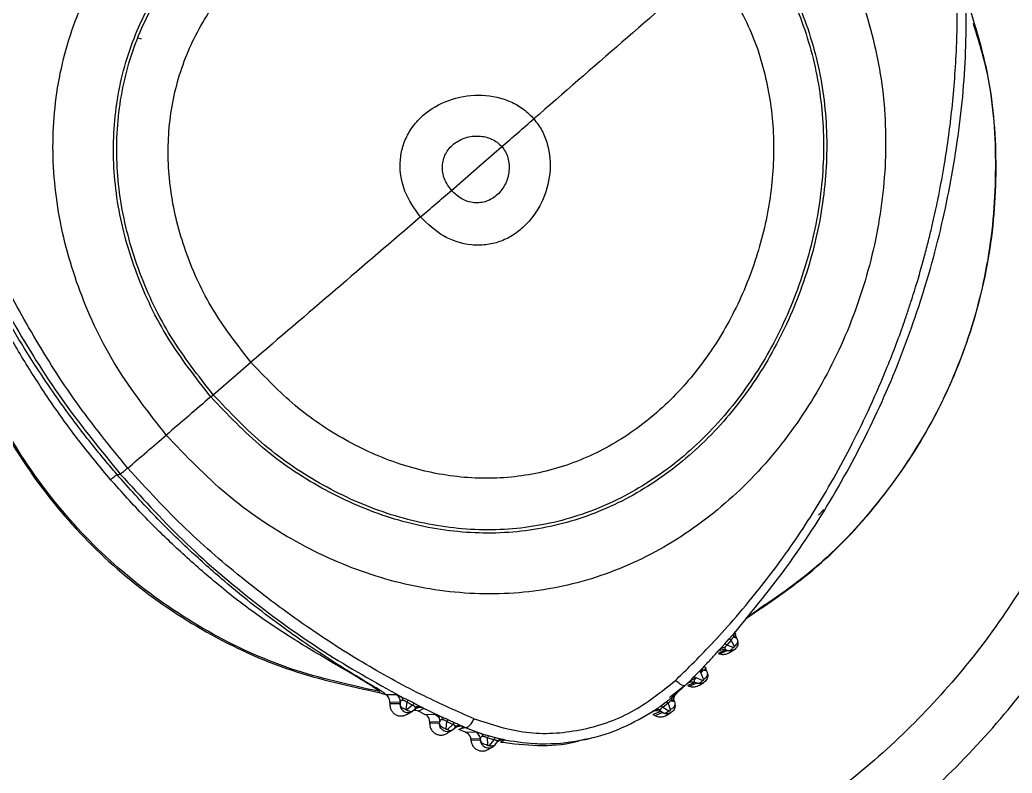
# Model space of a CAD drawing. Extents: x 409 to 498, y 628 to 778.
# Drawn here: x 413.138 to 415.521, y 702.74 to 704.548 of the extents above; entities that cross this region are included whole.
import ezdxf

# ---------------------------------------------------------------- set-up
doc = ezdxf.new("R2010")
doc.units = 0
doc.header["$MEASUREMENT"] = 0
doc.layers.add('1', color=4, linetype='Continuous')
doc.layers.add('GEOMETRY', color=4, linetype='Continuous', lineweight=25)

# ---------------------------------------------------------------- blocks, each defined once
blk = doc.blocks.new('2026_PULSE')
at = {"layer": 'GEOMETRY'}
for p, q in [((4.844, 59.5445), (4.852, 59.5418)), ((5.6568, 59.2299), (5.7185, 59.2833)), ((5.5972, 59.1784), (5.6568, 59.2299)), ((5.0252, 58.688), (5.116, 58.766)), ((5.0194, 58.683), (5.0252, 58.688)), ((4.7944, 58.4964), (4.8023, 58.4975)), ((6.479, 58.3993), (6.4918, 58.4128)), ((6.3044, 58.1511), (6.3498, 58.1846)), ((6.2537, 58.09), (6.2643, 58.1019)), ((6.2691, 58.0992), (6.2586, 58.0874)), ((6.2691, 58.0992), (6.2762, 58.0838)), ((6.2731, 58.1074), (6.2818, 58.1046)), ((6.2818, 58.1046), (6.2835, 58.1009)), ((6.2564, 58.0756), (6.238, 58.0674)), ((6.2406, 58.0665), (6.2598, 58.0743)), ((6.2598, 58.0743), (6.2564, 58.0756)), ((6.2742, 58.0815), (6.2586, 58.0874)), ((6.2634, 58.0687), (6.2758, 58.0758)), ((6.238, 58.0674), (6.2406, 58.0665)), ((6.1793, 58.0107), (6.1914, 58.023)), ((6.1914, 58.023), (6.1938, 58.0255)), ((6.1937, 58.0256), (6.1963, 58.0199)), ((6.2047, 58.0368), (6.1938, 58.0255)), ((6.2016, 58.0281), (6.2099, 58.0257)), ((6.2099, 58.0257), (6.2113, 58.0224)), ((6.1668, 57.9981), (6.1672, 57.9986)), ((6.1672, 57.9986), (6.1793, 58.0107)), ((6.185, 58.0084), (6.1793, 58.0107)), ((6.2, 58.0021), (6.185, 58.0084)), ((6.1963, 58.0199), (6.2026, 58.0047)), ((5.4265, 57.9729), (5.4246, 57.9758)), ((6.1238, 57.964), (6.1559, 57.9896)), ((6.1285, 57.9628), (6.1594, 57.9908)), ((6.1726, 57.9935), (6.1644, 57.99)), ((6.1644, 57.99), (6.1675, 57.9888)), ((6.1675, 57.9888), (6.1862, 57.9962)), ((6.1825, 57.9978), (6.1726, 57.9935)), ((6.1862, 57.9962), (6.1825, 57.9978)), ((6.1913, 57.9906), (6.2032, 57.9975)), ((5.4265, 57.9729), (5.4387, 57.9688)), ((5.4387, 57.9688), (5.4367, 57.9717)), ((5.4391, 57.9686), (5.4387, 57.9688)), ((5.4391, 57.9686), (5.4641, 57.9689)), ((5.4641, 57.9689), (5.4655, 57.9684)), ((5.4942, 57.9547), (5.5085, 57.9475)), ((6.0999, 57.9411), (6.1131, 57.9509)), ((6.1207, 57.9615), (6.1238, 57.964)), ((6.125, 57.9531), (6.1327, 57.9515)), ((6.1327, 57.9515), (6.1336, 57.9483)), ((5.4495, 57.9498), (5.4493, 57.9466)), ((5.474, 57.946), (5.4493, 57.9466)), ((5.4745, 57.9501), (5.4495, 57.9498)), ((5.4745, 57.9501), (5.474, 57.946)), ((5.49, 57.9503), (5.488, 57.9329)), ((5.5041, 57.9431), (5.49, 57.9503)), ((5.4905, 57.9207), (5.5029, 57.9279)), ((5.5041, 57.9431), (5.4906, 57.9315)), ((5.5059, 57.93), (5.5087, 57.9325)), ((5.515, 57.9361), (5.5144, 57.9358)), ((5.5183, 57.9284), (5.5302, 57.9353)), ((5.5339, 57.9209), (5.5183, 57.9284)), ((5.5187, 57.942), (5.5243, 57.9389)), ((5.5243, 57.9389), (5.5721, 57.9158)), ((5.5302, 57.9353), (5.529, 57.9362)), ((6.1001, 57.9278), (6.0814, 57.921)), ((6.1043, 57.9251), (6.1001, 57.9278)), ((6.118, 57.9477), (6.1047, 57.9378)), ((6.1191, 57.929), (6.1047, 57.9378)), ((6.118, 57.9477), (6.1226, 57.9318)), ((5.5339, 57.9209), (5.5579, 57.9216)), ((5.5692, 57.9031), (5.5452, 57.9024)), ((5.5579, 57.9216), (5.5598, 57.9209)), ((5.5688, 57.8994), (5.5692, 57.9031)), ((5.5857, 57.9036), (5.5843, 57.8864)), ((5.6006, 57.8968), (5.5857, 57.9036)), ((5.5907, 57.9078), (5.6057, 57.901)), ((6.0814, 57.921), (6.0856, 57.9186)), ((6.0856, 57.9186), (6.1043, 57.9251)), ((6.1132, 57.9186), (6.1245, 57.9251)), ((5.5452, 57.9024), (5.5451, 57.8997)), ((5.5688, 57.8994), (5.5451, 57.8997)), ((5.6006, 57.8968), (5.5876, 57.8849)), ((5.5941, 57.8801), (5.5914, 57.8786)), ((5.5988, 57.8837), (5.6049, 57.8872)), ((5.6049, 57.8872), (5.6018, 57.8844)), ((5.6148, 57.8845), (5.6199, 57.8874)), ((5.6314, 57.8779), (5.6148, 57.8845)), ((5.6161, 57.8961), (5.6211, 57.8936)), ((5.6199, 57.8874), (5.6261, 57.8909)), ((5.6199, 57.8874), (5.6303, 57.8896)), ((5.6211, 57.8936), (5.6303, 57.8896)), ((5.6261, 57.8909), (5.625, 57.8916)), ((5.6303, 57.8896), (5.6688, 57.8748)), ((5.6314, 57.8779), (5.6538, 57.8793)), ((5.6556, 57.8788), (5.6538, 57.8793)), ((5.6667, 57.8623), (5.6441, 57.8611)), ((5.6441, 57.8611), (5.6443, 57.8584)), ((5.6668, 57.859), (5.6443, 57.8584)), ((5.6667, 57.8623), (5.6668, 57.859)), ((5.6992, 57.8602), (5.6834, 57.8645)), ((5.6834, 57.8645), (5.6839, 57.8478)), ((5.6877, 57.8694), (5.7033, 57.8652)), ((5.6992, 57.8602), (5.6881, 57.8465)), ((5.7163, 57.859), (5.7143, 57.8585)), ((5.7154, 57.8546), (5.7251, 57.8595)), ((5.7268, 57.8591), (5.7216, 57.8598)), ((5.7251, 57.8595), (5.7238, 57.8599)), ((5.9203, 57.8609), (5.9347, 57.8646)), ((5.6855, 57.8367), (5.6969, 57.8433)), ((5.7025, 57.8482), (5.7058, 57.8523))]:
    blk.add_line(p, q, dxfattribs=at)
for points, knots in [([(4.9127, 58.5911), (4.8708, 58.6446), (4.7876, 58.751), (4.7008, 58.9329), (4.6479, 59.1233), (4.6344, 59.3172), (4.6619, 59.5072), (4.7317, 59.6855), (4.84, 59.8443), (4.981, 59.9791), (5.1483, 60.086), (5.3352, 60.1622), (5.5341, 60.206), (5.737, 60.216), (5.9362, 60.1907), (6.1231, 60.1291), (6.2932, 60.0346), (6.3829, 59.944), (6.4274, 59.899)], [0, 0, 0, 0, 0.064638, 0.128652, 0.191528, 0.253029, 0.313363, 0.373321, 0.433986, 0.495948, 0.559248, 0.623536, 0.688243, 0.752741, 0.816423, 0.878848, 0.939909, 1, 1, 1, 1]), ([(5.0194, 58.683), (4.9836, 58.7288), (4.9122, 58.82), (4.8377, 58.9759), (4.7922, 59.1389), (4.7805, 59.3049), (4.804, 59.4676), (4.8638, 59.6202), (4.9566, 59.7561), (5.0774, 59.8714), (5.2208, 59.9629), (5.381, 60.028), (5.5515, 60.0656), (5.7254, 60.0743), (5.8962, 60.0528), (6.0563, 60.0001), (6.2021, 59.9194), (6.2789, 59.8418), (6.317, 59.8033)], [0, 0, 0, 0, 0.064677, 0.128726, 0.191618, 0.253103, 0.313385, 0.373279, 0.433903, 0.49586, 0.559185, 0.62351, 0.688256, 0.752792, 0.816505, 0.878937, 0.939969, 1, 1, 1, 1]), ([(5.0252, 58.688), (4.9897, 58.7334), (4.9189, 58.8238), (4.8451, 58.9783), (4.8, 59.1398), (4.7884, 59.3043), (4.8116, 59.4655), (4.8708, 59.6167), (4.9628, 59.7514), (5.0825, 59.8656), (5.2247, 59.9562), (5.3834, 60.0208), (5.5524, 60.058), (5.7248, 60.0666), (5.8941, 60.0453), (6.0528, 59.9932), (6.1972, 59.9132), (6.2734, 59.8363), (6.3111, 59.7982)], [0, 0, 0, 0, 0.06468, 0.128735, 0.191634, 0.253118, 0.313391, 0.373269, 0.433886, 0.495846, 0.559178, 0.623509, 0.688256, 0.752797, 0.816517, 0.878954, 0.939983, 1, 1, 1, 1]), ([(5.116, 58.766), (5.0855, 58.805), (5.0248, 58.8825), (4.9615, 59.0148), (4.9227, 59.1531), (4.9126, 59.2939), (4.9324, 59.4319), (4.9832, 59.5614), (5.062, 59.6766), (5.1646, 59.7742), (5.2864, 59.8516), (5.4225, 59.9069), (5.5674, 59.9387), (5.7153, 59.9463), (5.8604, 59.9282), (5.9965, 59.8838), (6.1203, 59.8155), (6.1855, 59.7497), (6.2179, 59.7171)], [0, 0, 0, 0, 0.064705, 0.128813, 0.191763, 0.253244, 0.313432, 0.373191, 0.433751, 0.495731, 0.55912, 0.623495, 0.688261, 0.752837, 0.816615, 0.87909, 0.940089, 1, 1, 1, 1]), ([(6.4274, 59.899), (6.4654, 59.8485), (6.5419, 59.7466), (6.6102, 59.565), (6.6436, 59.3716), (6.6392, 59.1712), (6.5996, 58.9721), (6.5275, 58.7815), (6.4254, 58.6071), (6.2959, 58.4564), (6.1427, 58.3358), (5.9702, 58.2512), (5.7839, 58.2079), (5.5917, 58.2086), (5.4015, 58.2506), (5.2205, 58.3312), (5.0527, 58.444), (4.9595, 58.5419), (4.9127, 58.5911)], [0, 0, 0, 0, 0.060091, 0.121152, 0.183577, 0.247259, 0.311757, 0.376464, 0.440752, 0.504052, 0.566014, 0.626679, 0.686637, 0.746971, 0.808472, 0.871348, 0.935362, 1, 1, 1, 1]), ([(6.1351, 58.0024), (6.1465, 58.0134), (6.1736, 58.0394), (6.2176, 58.0846), (6.2704, 58.1423), (6.3221, 58.2035), (6.3723, 58.2679), (6.4191, 58.3323), (6.4678, 58.4065), (6.5154, 58.4865), (6.5612, 58.572), (6.6043, 58.661), (6.6465, 58.7585), (6.6725, 58.8273), (6.6852, 58.864), (6.6852, 58.864), (6.6852, 58.864), (6.6852, 58.864), (6.6852, 58.864), (6.6853, 58.8641), (6.6853, 58.8641), (6.6853, 58.8642), (6.6854, 58.8643), (6.6855, 58.8647), (6.6859, 58.8658), (6.6871, 58.8695), (6.6916, 58.8826), (6.7009, 58.9106), (6.7158, 58.9577), (6.73, 59.0073), (6.7418, 59.0523), (6.7499, 59.0855), (6.7568, 59.1153), (6.7625, 59.1419), (6.7711, 59.1836), (6.7813, 59.2391), (6.7917, 59.3088), (6.8, 59.3771), (6.8064, 59.4478), (6.8113, 59.5315), (6.8125, 59.6137), (6.8102, 59.6944), (6.8057, 59.7655), (6.7991, 59.8317), (6.7936, 59.874), (6.7912, 59.8916)], [0, 0, 0, 0, 0.023144, 0.05484, 0.091564, 0.136206, 0.170367, 0.209427, 0.251228, 0.298444, 0.343948, 0.391377, 0.441313, 0.497426, 0.497427, 0.497428, 0.497429, 0.497432, 0.497437, 0.497446, 0.497463, 0.497497, 0.497564, 0.497711, 0.498058, 0.499248, 0.503302, 0.518104, 0.541837, 0.574517, 0.592617, 0.609041, 0.623786, 0.63685, 0.648231, 0.685287, 0.718359, 0.749985, 0.784568, 0.820855, 0.870939, 0.90326, 0.937451, 0.973984, 1, 1, 1, 1]), ([(6.317, 59.8033), (6.3495, 59.7601), (6.415, 59.6728), (6.4733, 59.5173), (6.5017, 59.3516), (6.4977, 59.1799), (6.4637, 59.0092), (6.4019, 58.8458), (6.3145, 58.6964), (6.2037, 58.5671), (6.0726, 58.4637), (5.9251, 58.3912), (5.7656, 58.3541), (5.6011, 58.3547), (5.4382, 58.3909), (5.2831, 58.4601), (5.1394, 58.5569), (5.0596, 58.6408), (5.0194, 58.683)], [0, 0, 0, 0, 0.060031, 0.121063, 0.183495, 0.247208, 0.311744, 0.37649, 0.440815, 0.50414, 0.566097, 0.626721, 0.686615, 0.746897, 0.808382, 0.871274, 0.935323, 1, 1, 1, 1]), ([(6.3111, 59.7982), (6.3433, 59.7553), (6.4082, 59.6689), (6.466, 59.5147), (6.494, 59.3506), (6.4901, 59.1804), (6.4563, 59.0113), (6.395, 58.8493), (6.3085, 58.7011), (6.1987, 58.573), (6.0689, 58.4706), (5.9227, 58.3987), (5.7646, 58.3619), (5.6016, 58.3626), (5.4402, 58.3984), (5.2866, 58.467), (5.1441, 58.563), (5.065, 58.6462), (5.0252, 58.688)], [0, 0, 0, 0, 0.060017, 0.121046, 0.183483, 0.247203, 0.311744, 0.376491, 0.440822, 0.504154, 0.566114, 0.626731, 0.686609, 0.746882, 0.808366, 0.871265, 0.93532, 1, 1, 1, 1]), ([(6.2179, 59.7171), (6.2454, 59.6804), (6.3009, 59.6063), (6.3501, 59.4743), (6.3738, 59.3337), (6.3702, 59.1879), (6.3411, 59.0429), (6.2886, 58.9039), (6.2145, 58.7768), (6.1207, 58.6669), (6.0098, 58.579), (5.8848, 58.5173), (5.7494, 58.4858), (5.6098, 58.4865), (5.4716, 58.5174), (5.3401, 58.5764), (5.218, 58.6587), (5.1501, 58.7302), (5.116, 58.766)], [0, 0, 0, 0, 0.059911, 0.12091, 0.183385, 0.247163, 0.311739, 0.376505, 0.44088, 0.504269, 0.566249, 0.626809, 0.686568, 0.746756, 0.808237, 0.871187, 0.935295, 1, 1, 1, 1]), ([(6.2762, 58.1153), (6.3219, 58.1709), (6.4133, 58.2824), (6.5295, 58.4656), (6.6289, 58.6582), (6.7097, 58.8599), (6.7716, 59.0684), (6.8133, 59.2814), (6.836, 59.4975), (6.8334, 59.6415), (6.8321, 59.7134)], [0, 0, 0, 0, 0.1245824, 0.2494896, 0.37459, 0.4998762, 0.6251945, 0.7503704, 0.8753604, 1, 1, 1, 1]), ([(6.8319, 59.6465), (6.851, 59.5861), (6.8921, 59.4556), (6.9102, 59.2448), (6.8944, 59.0246), (6.84, 58.8103), (6.7498, 58.6084), (6.6257, 58.4259), (6.4778, 58.2689), (6.3611, 58.1899), (6.3051, 58.152)], [0, 0, 0, 0, 0.110814, 0.239325, 0.367835, 0.496346, 0.624857, 0.753367, 0.881878, 1, 1, 1, 1]), ([(6.3039, 58.1505), (6.3591, 58.1876), (6.4757, 58.266), (6.6238, 58.4227), (6.7491, 58.6063), (6.8399, 58.8095), (6.8948, 59.0254), (6.9096, 59.2469), (6.8955, 59.4344), (6.8622, 59.542), (6.8508, 59.5789)], [0, 0, 0, 0, 0.121194, 0.25593, 0.390666, 0.525402, 0.660138, 0.794874, 0.92961, 1, 1, 1, 1]), ([(4.82, 58.5119), (4.7777, 58.5641), (4.6957, 58.6649), (4.5933, 58.8268), (4.5071, 58.9858), (4.4368, 59.142), (4.3828, 59.2871), (4.3569, 59.3804), (4.345, 59.4232)], [0, 0, 0, 0, 0.194123, 0.375326, 0.553698, 0.717107, 0.869983, 1, 1, 1, 1]), ([(5.5228, 59.1145), (5.5087, 59.1343), (5.4811, 59.1733), (5.4717, 59.2337), (5.4784, 59.2796), (5.491, 59.3118), (5.5105, 59.3406), (5.5444, 59.3735), (5.5987, 59.4014), (5.671, 59.4112), (5.7302, 59.3978), (5.7711, 59.3745), (5.7873, 59.3581), (5.7953, 59.35)], [0, 0, 0, 0, 0.128017, 0.252091, 0.31294, 0.373505, 0.434608, 0.496754, 0.623734, 0.752314, 0.877921, 0.939336, 1, 1, 1, 1]), ([(5.7953, 59.35), (5.8022, 59.3409), (5.8161, 59.3225), (5.8331, 59.2786), (5.8377, 59.2181), (5.8175, 59.148), (5.7821, 59.0982), (5.7447, 59.0694), (5.7134, 59.0542), (5.6797, 59.0464), (5.6334, 59.0465), (5.575, 59.0647), (5.5404, 59.0977), (5.5228, 59.1145)], [0, 0, 0, 0, 0.060664, 0.122079, 0.247686, 0.376266, 0.503246, 0.565392, 0.626495, 0.68706, 0.747909, 0.871983, 1, 1, 1, 1]), ([(5.7185, 59.2833), (5.7313, 59.2944), (5.7569, 59.3167), (5.7825, 59.3389), (5.7953, 59.35)], [0, 0, 0, 0, 0.5, 1, 1, 1, 1]), ([(5.5972, 59.1784), (5.5909, 59.1873), (5.5787, 59.2046), (5.5745, 59.2315), (5.5775, 59.252), (5.5831, 59.2664), (5.5918, 59.2792), (5.6069, 59.2939), (5.631, 59.3064), (5.6632, 59.3107), (5.6895, 59.3046), (5.7077, 59.2943), (5.7149, 59.2869), (5.7185, 59.2833)], [0, 0, 0, 0, 0.1278322, 0.2519277, 0.3128926, 0.3735985, 0.4347974, 0.4969648, 0.6238039, 0.7521798, 0.8777171, 0.9392036, 1, 1, 1, 1]), ([(5.7185, 59.2833), (5.7215, 59.2792), (5.7277, 59.271), (5.7353, 59.2515), (5.7375, 59.2246), (5.7286, 59.1934), (5.7127, 59.1713), (5.696, 59.1585), (5.6821, 59.1518), (5.667, 59.1483), (5.6464, 59.1483), (5.6204, 59.1563), (5.605, 59.171), (5.5972, 59.1784)], [0, 0, 0, 0, 0.0607964, 0.1222829, 0.2478202, 0.3761961, 0.5030352, 0.5652026, 0.6264015, 0.6871074, 0.7480723, 0.8721678, 1, 1, 1, 1]), ([(4.3717, 59.2429), (4.3974, 59.1757), (4.4488, 59.0411), (4.5493, 58.849), (4.665, 58.6656), (4.7565, 58.5535), (4.8023, 58.4975)], [0, 0, 0, 0, 0.249231, 0.499142, 0.749419, 1, 1, 1, 1]), ([(4.7944, 58.4964), (4.7702, 58.5251), (4.7209, 58.5838), (4.6513, 58.6778), (4.5882, 58.772), (4.5336, 58.8623), (4.49, 58.9416), (4.4502, 59.02), (4.4161, 59.093), (4.3877, 59.1582), (4.3714, 59.1964), (4.3636, 59.2134), (4.3619, 59.216), (4.361, 59.2173)], [0, 0, 0, 0, 0.12149, 0.247913, 0.378385, 0.489164, 0.591626, 0.675724, 0.782324, 0.86989, 0.941638, 0.97185, 1, 1, 1, 1]), ([(4.7791, 58.4841), (4.7545, 58.5135), (4.7054, 58.5723), (4.6381, 58.6653), (4.5757, 58.7611), (4.5271, 58.8438), (4.496, 58.9047), (4.4807, 58.9372), (4.4731, 58.9539), (4.4696, 58.9617), (4.468, 58.9652), (4.4673, 58.9669), (4.4669, 58.9676), (4.4668, 58.968), (4.4668, 58.968), (4.4668, 58.9681), (4.4666, 58.9684), (4.4661, 58.9696), (4.464, 58.9742), (4.4536, 58.9981), (4.4383, 59.0338), (4.4182, 59.0821), (4.4003, 59.1252), (4.3833, 59.1656), (4.3723, 59.1898), (4.3658, 59.2014), (4.3642, 59.2036), (4.3633, 59.2047)], [0, 0, 0, 0, 0.126152, 0.252189, 0.377922, 0.503276, 0.569547, 0.605718, 0.622991, 0.630855, 0.634365, 0.63592, 0.637145, 0.637148, 0.637169, 0.637227, 0.637442, 0.638274, 0.641544, 0.654509, 0.725799, 0.772839, 0.835158, 0.892191, 0.945352, 0.972041, 1, 1, 1, 1]), ([(7.2155, 58.8481), (7.2016, 58.779), (7.184, 58.7113), (7.1414, 58.5787), (7.1165, 58.5138), (7.0592, 58.3869), (7.027, 58.3248), (6.9549, 58.2036), (6.9157, 58.1454), (6.831, 58.0338), (6.7856, 57.9803), (6.6882, 57.8783), (6.6371, 57.8306), (6.5302, 57.7414), (6.4745, 57.6999), (6.3583, 57.6232), (6.298, 57.5879), (6.2352, 57.5559)], [0, 0, 0, 0, 0.125, 0.125, 0.25, 0.25, 0.375, 0.375, 0.5, 0.5, 0.625, 0.625, 0.75, 0.75, 0.875, 0.875, 1, 1, 1, 1]), ([(6.2982, 57.4229), (6.366, 57.4575), (6.4311, 57.4956), (6.5564, 57.5784), (6.6166, 57.6232), (6.732, 57.7195), (6.7871, 57.771), (6.8922, 57.881), (6.9411, 57.9386), (7.0319, 58.0582), (7.0739, 58.1204), (7.1509, 58.2495), (7.186, 58.3163), (7.2488, 58.4549), (7.2761, 58.5258), (7.311, 58.6342), (7.3216, 58.6708), (7.3408, 58.7444), (7.3493, 58.7814), (7.3568, 58.8187)], [0, 0, 0, 0, 0.125, 0.125, 0.25, 0.25, 0.375, 0.375, 0.5, 0.5, 0.625, 0.625, 0.75, 0.75, 0.875, 0.875, 0.9375, 0.9375, 1, 1, 1, 1]), ([(7.5477, 58.7804), (7.5351, 58.7173), (7.5043, 58.5921), (7.4419, 58.409), (7.3636, 58.2321), (7.2702, 58.0628), (7.1625, 57.9021), (7.0412, 57.7515), (6.9072, 57.612), (6.7614, 57.4849), (6.6052, 57.3709), (6.481, 57.2959), (6.4075, 57.2569), (6.3908, 57.2482), (6.3885, 57.247)], [0, 0, 0, 0, 0.0625, 0.125, 0.1875, 0.25, 0.3125, 0.375, 0.4375, 0.5, 0.5625, 0.625, 0.640625, 0.6432146, 0.6432146, 0.6432146, 0.6432146]), ([(5.0194, 58.683), (5.0016, 58.6676), (4.9659, 58.6368), (4.9304, 58.6064), (4.9127, 58.5911)], [0, 0, 0, 0, 0.5, 1, 1, 1, 1]), ([(4.82, 58.5119), (4.8353, 58.525), (4.8659, 58.5511), (4.8971, 58.5778), (4.9127, 58.5911)], [0, 0, 0, 0, 0.5, 1, 1, 1, 1]), ([(4.82, 58.5119), (4.8177, 58.51), (4.813, 58.5059), (4.8073, 58.5012), (4.8033, 58.4981), (4.8026, 58.4977), (4.8023, 58.4975)], [0, 0, 0, 0, 0.243697, 0.5, 0.756303, 1, 1, 1, 1]), ([(5.6521, 57.9102), (5.6119, 57.9279), (5.5241, 57.9665), (5.3888, 58.0408), (5.2445, 58.1331), (5.0994, 58.2417), (4.9536, 58.3667), (4.8656, 58.4624), (4.82, 58.5119)], [0, 0, 0, 0, 0.129548, 0.282447, 0.44601, 0.624613, 0.805705, 1, 1, 1, 1]), ([(4.7791, 58.4841), (4.7811, 58.4859), (4.7853, 58.4894), (4.7901, 58.4933), (4.7934, 58.4958), (4.7941, 58.4962), (4.7944, 58.4964)], [0, 0, 0, 0, 0.245974, 0.5, 0.754026, 1, 1, 1, 1]), ([(5.4246, 57.9758), (5.4223, 57.9777), (5.4179, 57.9816), (5.3813, 58.0045), (5.3083, 58.0472), (5.2108, 58.1052), (5.1094, 58.1733), (5.0181, 58.2471), (4.9341, 58.322), (4.8548, 58.3994), (4.8056, 58.4545), (4.7791, 58.4841)], [0, 0, 0, 0, 0.054397, 0.1087246, 0.2236432, 0.3651649, 0.4962156, 0.6338514, 0.7565837, 0.868827, 1, 1, 1, 1]), ([(5.4367, 57.9717), (5.4358, 57.9723), (5.4341, 57.9738), (5.4199, 57.9824), (5.3867, 58.002), (5.3282, 58.0376), (5.2618, 58.0809), (5.1918, 58.1301), (5.1232, 58.1818), (5.0473, 58.2437), (4.9656, 58.3167), (4.8791, 58.4014), (4.8232, 58.464), (4.7944, 58.4964)], [0, 0, 0, 0, 0.026797, 0.055748, 0.125111, 0.209736, 0.319896, 0.40491, 0.501472, 0.606597, 0.727755, 0.859454, 1, 1, 1, 1]), ([(4.8023, 58.4975), (4.851, 58.444), (4.9485, 58.3371), (5.1132, 58.1958), (5.2886, 58.0683), (5.4138, 57.9983), (5.4763, 57.9634)], [0, 0, 0, 0, 0.250561, 0.500844, 0.750768, 1, 1, 1, 1]), ([(6.2762, 58.1153), (6.2775, 58.1168), (6.2801, 58.1199), (6.2826, 58.1231), (6.2844, 58.1254), (6.2845, 58.1258), (6.2846, 58.1259)], [0, 0, 0, 0, 0.2193135, 0.4370552, 0.7036357, 1, 1, 1, 1]), ([(6.2835, 58.1009), (6.2843, 58.0987), (6.2858, 58.0945), (6.2852, 58.0882), (6.2833, 58.0832), (6.2803, 58.0791), (6.2764, 58.0759), (6.2714, 58.0737), (6.2656, 58.0728), (6.2618, 58.0738), (6.2598, 58.0743)], [0, 0, 0, 0, 0.154612, 0.290603, 0.407903, 0.506473, 0.620626, 0.739473, 0.865922, 1, 1, 1, 1]), ([(6.2643, 58.1019), (6.2651, 58.1028), (6.2663, 58.1042), (6.2678, 58.1059), (6.2689, 58.1071), (6.2699, 58.1082), (6.2707, 58.1092), (6.2713, 58.1097), (6.2731, 58.1117), (6.2747, 58.1135), (6.2762, 58.1153)], [0, 0, 0, 0, 0.198415, 0.3028, 0.36011, 0.457997, 0.54502, 0.571673, 0.58734, 1, 1, 1, 1]), ([(6.2643, 58.1019), (6.2647, 58.1018), (6.2656, 58.1016), (6.268, 58.1), (6.2691, 58.0992)], [0, 0, 0, 0, 0.500008, 1, 1, 1, 1]), ([(6.2748, 58.1061), (6.2743, 58.1057), (6.2734, 58.1049), (6.2723, 58.1037), (6.2713, 58.1025), (6.2703, 58.1012), (6.2696, 58.0999), (6.2691, 58.0992)], [0, 0, 0, 0, 0.252838, 0.493953, 0.521876, 0.738307, 1, 1, 1, 1]), ([(6.2762, 58.1153), (6.2754, 58.1141), (6.2738, 58.1116), (6.2744, 58.1079), (6.2748, 58.1061)], [0, 0, 0, 0, 0.4999894, 1, 1, 1, 1]), ([(6.2818, 58.1046), (6.2811, 58.1058), (6.2801, 58.1076), (6.2777, 58.1078), (6.2761, 58.1072), (6.2752, 58.1065), (6.2748, 58.1061)], [0, 0, 0, 0, 0.542909, 0.786725, 0.897634, 1, 1, 1, 1]), ([(6.2835, 58.1009), (6.284, 58.0996), (6.2849, 58.0969), (6.2838, 58.0921), (6.2809, 58.0874), (6.2777, 58.0849), (6.2762, 58.0838)], [0, 0, 0, 0, 0.242505, 0.499998, 0.757493, 1, 1, 1, 1]), ([(6.2818, 58.1047), (6.2805, 58.1081), (6.2786, 58.1133), (6.2784, 58.1165), (6.2779, 58.1164), (6.2779, 58.1164)], [0, 0, 0, 0, 0.646616, 0.987563, 1, 1, 1, 1]), ([(6.2818, 58.1046), (6.2811, 58.1063), (6.2797, 58.1099), (6.2799, 58.1137), (6.28, 58.1157)], [0, 0, 0, 0, 0.489407, 1, 1, 1, 1]), ([(6.2046, 58.0368), (6.2085, 58.0408), (6.2181, 58.0509), (6.2307, 58.0644), (6.2393, 58.0739), (6.2423, 58.0771)], [0, 0, 0, 0, 0.3048069, 0.7638917, 1, 1, 1, 1]), ([(6.2423, 58.0771), (6.2404, 58.0752), (6.2366, 58.0711), (6.2358, 58.0706), (6.2354, 58.0703)], [0, 0, 0, 0, 0.474831, 1, 1, 1, 1]), ([(6.2354, 58.0703), (6.2368, 58.0716), (6.2391, 58.0739), (6.2422, 58.0749), (6.2435, 58.0754)], [0, 0, 0, 0, 0.578114, 1, 1, 1, 1]), ([(6.2423, 58.0771), (6.2437, 58.0786), (6.2451, 58.0802), (6.2465, 58.0819), (6.2465, 58.0819), (6.2466, 58.082), (6.2467, 58.0821), (6.2475, 58.083), (6.2485, 58.0843), (6.25, 58.086), (6.2515, 58.0877), (6.2528, 58.0891), (6.2537, 58.09)], [0, 0, 0, 0, 0.417535, 0.417611, 0.41821, 0.419871, 0.426157, 0.450648, 0.646057, 0.703071, 0.806006, 1, 1, 1, 1]), ([(6.2423, 58.0771), (6.243, 58.0778), (6.2445, 58.0792), (6.2474, 58.0805), (6.2506, 58.0812), (6.2529, 58.0811), (6.254, 58.081)], [0, 0, 0, 0, 0.2541623, 0.5091042, 0.7593494, 1, 1, 1, 1]), ([(6.2435, 58.0754), (6.244, 58.0756), (6.2464, 58.0767), (6.2509, 58.0769), (6.2546, 58.076), (6.2564, 58.0756)], [0, 0, 0, 0, 0.1332888, 0.575998, 1, 1, 1, 1]), ([(6.2537, 58.09), (6.2541, 58.0899), (6.2551, 58.0898), (6.2574, 58.0882), (6.2586, 58.0874)], [0, 0, 0, 0, 0.5031054, 1, 1, 1, 1]), ([(6.254, 58.081), (6.2539, 58.0803), (6.2535, 58.0789), (6.2542, 58.0769), (6.2555, 58.0761), (6.2564, 58.0756)], [0, 0, 0, 0, 0.225042, 0.470435, 1, 1, 1, 1]), ([(6.2586, 58.0874), (6.258, 58.0868), (6.2568, 58.0858), (6.256, 58.0845), (6.2555, 58.0838), (6.2551, 58.0833), (6.2545, 58.0822), (6.2542, 58.0814), (6.254, 58.081)], [0, 0, 0, 0, 0.238313, 0.475335, 0.500024, 0.549554, 0.728053, 1, 1, 1, 1]), ([(6.2598, 58.0743), (6.261, 58.0741), (6.2634, 58.0736), (6.2674, 58.075), (6.2712, 58.0776), (6.2732, 58.0802), (6.2742, 58.0815)], [0, 0, 0, 0, 0.249417, 0.506903, 0.760701, 1, 1, 1, 1]), ([(6.2762, 58.0838), (6.2763, 58.0836), (6.2764, 58.0833), (6.2764, 58.0829), (6.2762, 58.0824), (6.276, 58.082), (6.2758, 58.0818), (6.2755, 58.0816), (6.2751, 58.0815), (6.2746, 58.0814), (6.2744, 58.0815), (6.2742, 58.0815)], [0, 0, 0, 0, 0.144351, 0.279386, 0.402708, 0.515836, 0.570702, 0.625677, 0.739519, 0.863869, 1, 1, 1, 1]), ([(6.2406, 58.0665), (6.2432, 58.0658), (6.2484, 58.0645), (6.2565, 58.0653), (6.2612, 58.0676), (6.2634, 58.0687)], [0, 0, 0, 0, 0.342637, 0.685274, 1, 1, 1, 1]), ([(6.1672, 57.9986), (6.1726, 58.0039), (6.1806, 58.012), (6.1886, 58.0202), (6.1913, 58.023)], [0, 0, 0, 0, 0.663169, 1, 1, 1, 1]), ([(6.2113, 58.0224), (6.2121, 58.0199), (6.2134, 58.0158), (6.2126, 58.0095), (6.2105, 58.0044), (6.2069, 57.9999), (6.2021, 57.9966), (6.1967, 57.9949), (6.1912, 57.9947), (6.1879, 57.9957), (6.1862, 57.9962)], [0, 0, 0, 0, 0.166529, 0.280002, 0.401122, 0.523303, 0.648332, 0.769672, 0.88687, 1, 1, 1, 1]), ([(6.2047, 58.0368), (6.2035, 58.0355), (6.2013, 58.0329), (6.1979, 58.0272), (6.1969, 58.0228), (6.1963, 58.0199)], [0, 0, 0, 0, 0.24777, 0.493288, 1, 1, 1, 1]), ([(6.2099, 58.0257), (6.2094, 58.0267), (6.2085, 58.0285), (6.2061, 58.0286), (6.2035, 58.0274), (6.202, 58.0264), (6.2006, 58.0254), (6.1995, 58.0243), (6.1987, 58.0234), (6.1981, 58.0227), (6.1972, 58.0215), (6.1966, 58.0205), (6.1963, 58.0199)], [0, 0, 0, 0, 0.3100242, 0.5857179, 0.6923485, 0.7453105, 0.7989263, 0.8624335, 0.8815299, 0.8914551, 0.9429277, 1, 1, 1, 1]), ([(6.2113, 58.0224), (6.2117, 58.021), (6.2126, 58.018), (6.2111, 58.0129), (6.2077, 58.0081), (6.2042, 58.0058), (6.2026, 58.0047)], [0, 0, 0, 0, 0.241786, 0.499998, 0.758211, 1, 1, 1, 1]), ([(6.2104, 58.0246), (6.2094, 58.0268), (6.2074, 58.0311), (6.2066, 58.0353), (6.2054, 58.035), (6.2054, 58.035)], [0, 0, 0, 0, 0.494708, 0.991501, 1, 1, 1, 1]), ([(6.2099, 58.0257), (6.2092, 58.0275), (6.2082, 58.0302), (6.2084, 58.033), (6.2085, 58.034)], [0, 0, 0, 0, 0.658839, 1, 1, 1, 1]), ([(5.6521, 57.9102), (5.6931, 57.8968), (5.7746, 57.8701), (5.9073, 57.8782), (6.0334, 57.9208), (6.1011, 57.9751), (6.1351, 58.0024)], [0, 0, 0, 0, 0.2514755, 0.500099, 0.7487466, 1, 1, 1, 1]), ([(6.1594, 57.9908), (6.1585, 57.9902), (6.1565, 57.989), (6.151, 57.9907), (6.1438, 57.9949), (6.138, 57.9999), (6.1351, 58.0024)], [0, 0, 0, 0, 0.2398, 0.491268, 0.747303, 1, 1, 1, 1]), ([(6.1594, 57.9908), (6.1607, 57.9921), (6.1627, 57.9941), (6.1652, 57.9966), (6.1664, 57.9977), (6.1668, 57.9981)], [0, 0, 0, 0, 0.528606, 0.827155, 1, 1, 1, 1]), ([(6.1615, 57.9934), (6.1629, 57.9946), (6.1658, 57.997), (6.1713, 57.9989), (6.1771, 57.9994), (6.1807, 57.9983), (6.1825, 57.9978)], [0, 0, 0, 0, 0.244705, 0.5, 0.755295, 1, 1, 1, 1]), ([(6.1668, 57.9981), (6.1652, 57.9967), (6.1623, 57.9939), (6.1617, 57.9935), (6.1615, 57.9934)], [0, 0, 0, 0, 0.518872, 1, 1, 1, 1]), ([(6.1672, 57.9986), (6.1688, 57.9999), (6.1718, 58.0026), (6.1778, 58.0062), (6.1823, 58.0076), (6.185, 58.0084)], [0, 0, 0, 0, 0.298965, 0.578216, 1, 1, 1, 1]), ([(6.185, 58.0084), (6.1844, 58.0079), (6.1835, 58.0071), (6.1824, 58.0059), (6.1813, 58.0045), (6.1806, 58.003), (6.1802, 58.0017), (6.1802, 58.0004), (6.1807, 57.9989), (6.1818, 57.9982), (6.1825, 57.9978)], [0, 0, 0, 0, 0.079086, 0.133913, 0.200461, 0.312241, 0.428543, 0.526289, 0.702284, 1, 1, 1, 1]), ([(6.1862, 57.9962), (6.1873, 57.996), (6.1896, 57.9955), (6.1933, 57.9965), (6.197, 57.9987), (6.199, 58.001), (6.2, 58.0021)], [0, 0, 0, 0, 0.253348, 0.511302, 0.763261, 1, 1, 1, 1]), ([(6.2026, 58.0047), (6.2026, 58.0045), (6.2027, 58.0042), (6.2027, 58.0036), (6.2025, 58.0031), (6.2022, 58.0026), (6.2019, 58.0024), (6.2017, 58.0022), (6.2014, 58.0021), (6.201, 58.002), (6.2005, 58.0019), (6.2002, 58.002), (6.2, 58.0021)], [0, 0, 0, 0, 0.146361, 0.284808, 0.41183, 0.527282, 0.582294, 0.636648, 0.691473, 0.747865, 0.867827, 1, 1, 1, 1]), ([(6.1664, 57.9975), (6.1662, 57.9973), (6.1655, 57.9966), (6.1668, 57.9971), (6.1676, 57.9975)], [0, 0, 0, 0, 0.325476, 1, 1, 1, 1]), ([(6.1675, 57.9888), (6.1701, 57.9881), (6.1753, 57.9865), (6.1834, 57.9874), (6.1889, 57.9889), (6.1911, 57.9906), (6.1912, 57.9907)], [0, 0, 0, 0, 0.328879, 0.657758, 0.986637, 1, 1, 1, 1]), ([(5.4495, 57.9498), (5.4495, 57.9517), (5.4494, 57.9556), (5.4472, 57.961), (5.4438, 57.9656), (5.4407, 57.9676), (5.4391, 57.9686)], [0, 0, 0, 0, 0.25373, 0.509893, 0.758356, 1, 1, 1, 1]), ([(5.4745, 57.9501), (5.4745, 57.9519), (5.4745, 57.9558), (5.4723, 57.9612), (5.4689, 57.9658), (5.4657, 57.9679), (5.4641, 57.9689)], [0, 0, 0, 0, 0.244705, 0.500002, 0.755298, 1, 1, 1, 1]), ([(5.4655, 57.9684), (5.4656, 57.9684), (5.4661, 57.9682), (5.4683, 57.9672), (5.4714, 57.9658), (5.4747, 57.9642), (5.4763, 57.9634)], [0, 0, 0, 0, 0.141592, 0.418313, 0.709603, 1, 1, 1, 1]), ([(5.4812, 57.9546), (5.4802, 57.9547), (5.4781, 57.9549), (5.4757, 57.9534), (5.475, 57.9514), (5.4745, 57.9501)], [0, 0, 0, 0, 0.21677, 0.4616376, 1, 1, 1, 1]), ([(5.4763, 57.9634), (5.4785, 57.9623), (5.482, 57.9607), (5.4859, 57.959), (5.4876, 57.9582), (5.4886, 57.9576), (5.4909, 57.9565), (5.493, 57.9554), (5.4942, 57.9547)], [0, 0, 0, 0, 0.396945, 0.618382, 0.624027, 0.667314, 0.786302, 1, 1, 1, 1]), ([(5.4812, 57.9546), (5.4811, 57.9556), (5.4808, 57.9576), (5.4797, 57.96), (5.4783, 57.9621), (5.477, 57.9629), (5.4763, 57.9634)], [0, 0, 0, 0, 0.2478072, 0.5000023, 0.7521962, 1, 1, 1, 1]), ([(5.49, 57.9503), (5.4893, 57.9509), (5.4879, 57.952), (5.4855, 57.9533), (5.4832, 57.9542), (5.4819, 57.9545), (5.4812, 57.9546)], [0, 0, 0, 0, 0.258987, 0.498251, 0.740212, 1, 1, 1, 1]), ([(5.49, 57.9503), (5.4909, 57.9515), (5.4927, 57.9538), (5.4937, 57.9544), (5.4942, 57.9547)], [0, 0, 0, 0, 0.499955, 1, 1, 1, 1]), ([(6.1131, 57.9509), (6.1159, 57.953), (6.1214, 57.9571), (6.1262, 57.961), (6.1285, 57.9628)], [0, 0, 0, 0, 0.524097, 1, 1, 1, 1]), ([(6.1131, 57.9509), (6.1136, 57.9508), (6.1147, 57.9506), (6.1169, 57.9487), (6.118, 57.9477)], [0, 0, 0, 0, 0.4999857, 1, 1, 1, 1]), ([(6.1257, 57.9543), (6.1251, 57.9539), (6.1239, 57.9532), (6.1218, 57.9517), (6.1198, 57.9498), (6.1186, 57.9484), (6.118, 57.9477)], [0, 0, 0, 0, 0.251071, 0.490727, 0.735067, 1, 1, 1, 1]), ([(6.1285, 57.9628), (6.1276, 57.9618), (6.1257, 57.9597), (6.1257, 57.9561), (6.1257, 57.9543)], [0, 0, 0, 0, 0.499999, 1, 1, 1, 1]), ([(6.1327, 57.9515), (6.1321, 57.9529), (6.1314, 57.9549), (6.129, 57.9555), (6.1272, 57.9551), (6.1262, 57.9546), (6.1257, 57.9543)], [0, 0, 0, 0, 0.551209, 0.790493, 0.899445, 1, 1, 1, 1]), ([(6.1306, 57.9634), (6.1306, 57.9635), (6.1305, 57.9641), (6.1299, 57.9638), (6.1288, 57.963), (6.1282, 57.9626)], [0, 0, 0, 0, 0.133786, 0.55817, 1, 1, 1, 1]), ([(6.1285, 57.9628), (6.1301, 57.9642), (6.1331, 57.9668), (6.1374, 57.9708), (6.138, 57.9715), (6.1384, 57.972)], [0, 0, 0, 0, 0.21947, 0.434766, 1, 1, 1, 1]), ([(6.1326, 57.9517), (6.132, 57.9555), (6.1311, 57.961), (6.1307, 57.9628), (6.1306, 57.9634)], [0, 0, 0, 0, 0.694778, 1, 1, 1, 1]), ([(6.1327, 57.9515), (6.1323, 57.9533), (6.1315, 57.957), (6.1323, 57.9627), (6.1345, 57.968), (6.1371, 57.9707), (6.1384, 57.972)], [0, 0, 0, 0, 0.244829, 0.5, 0.755171, 1, 1, 1, 1]), ([(5.488, 57.9329), (5.4861, 57.9334), (5.4822, 57.9345), (5.4776, 57.9378), (5.4745, 57.9417), (5.4742, 57.9446), (5.474, 57.946)], [0, 0, 0, 0, 0.242506, 0.5, 0.757494, 1, 1, 1, 1]), ([(5.474, 57.946), (5.474, 57.9442), (5.474, 57.9405), (5.476, 57.9353), (5.4795, 57.9306), (5.4843, 57.9271), (5.4901, 57.9252), (5.4961, 57.9252), (5.5015, 57.9268), (5.5045, 57.929), (5.5059, 57.93)], [0, 0, 0, 0, 0.117933, 0.239777, 0.365562, 0.495333, 0.631944, 0.761558, 0.884208, 1, 1, 1, 1]), ([(5.4906, 57.9315), (5.4905, 57.9315), (5.4902, 57.9313), (5.4898, 57.9311), (5.4893, 57.9311), (5.489, 57.9312), (5.4887, 57.9314), (5.4884, 57.9316), (5.4881, 57.932), (5.4879, 57.9324), (5.4879, 57.9327), (5.488, 57.9329)], [0, 0, 0, 0, 0.1361494, 0.2604958, 0.374339, 0.429311, 0.4841794, 0.5973057, 0.7206272, 0.8556667, 1, 1, 1, 1]), ([(5.4906, 57.9315), (5.492, 57.9307), (5.4948, 57.929), (5.499, 57.9279), (5.503, 57.9281), (5.5049, 57.9294), (5.5059, 57.93)], [0, 0, 0, 0, 0.2393, 0.493099, 0.750585, 1, 1, 1, 1]), ([(5.5183, 57.9284), (5.5165, 57.9291), (5.5128, 57.9305), (5.5075, 57.9305), (5.5044, 57.9294), (5.5032, 57.929)], [0, 0, 0, 0, 0.3726458, 0.7489354, 1, 1, 1, 1]), ([(5.5041, 57.9431), (5.505, 57.9442), (5.5068, 57.9466), (5.5079, 57.9472), (5.5085, 57.9475)], [0, 0, 0, 0, 0.496231, 1, 1, 1, 1]), ([(5.5105, 57.9382), (5.5102, 57.9386), (5.5097, 57.9394), (5.5086, 57.9405), (5.5075, 57.9414), (5.5064, 57.9421), (5.5053, 57.9426), (5.5045, 57.9429), (5.5042, 57.943), (5.5041, 57.9431)], [0, 0, 0, 0, 0.277232, 0.531793, 0.620229, 0.767289, 0.926588, 0.974406, 1, 1, 1, 1]), ([(5.5085, 57.9475), (5.5114, 57.9459), (5.5152, 57.944), (5.518, 57.9424), (5.5187, 57.942)], [0, 0, 0, 0, 0.775459, 1, 1, 1, 1]), ([(5.5087, 57.9325), (5.5096, 57.9333), (5.5113, 57.9348), (5.5108, 57.9371), (5.5105, 57.9382)], [0, 0, 0, 0, 0.5269729, 1, 1, 1, 1]), ([(5.5302, 57.9353), (5.5285, 57.936), (5.5249, 57.9374), (5.519, 57.9374), (5.5134, 57.9358), (5.5103, 57.9336), (5.5087, 57.9325)], [0, 0, 0, 0, 0.244603, 0.499998, 0.755394, 1, 1, 1, 1]), ([(5.5105, 57.9382), (5.5116, 57.9387), (5.5139, 57.9397), (5.5175, 57.9403), (5.521, 57.9401), (5.5232, 57.9393), (5.5243, 57.9389)], [0, 0, 0, 0, 0.240727, 0.491147, 0.74614, 1, 1, 1, 1]), ([(5.5308, 57.9353), (5.5296, 57.9359), (5.5273, 57.937), (5.5227, 57.9376), (5.5177, 57.9372), (5.5146, 57.9359), (5.513, 57.9353)], [0, 0, 0, 0, 0.255872, 0.508602, 0.757183, 1, 1, 1, 1]), ([(5.532, 57.9345), (5.5302, 57.9355), (5.5265, 57.9374), (5.5211, 57.9371), (5.5184, 57.937)], [0, 0, 0, 0, 0.507477, 1, 1, 1, 1]), ([(5.529, 57.9362), (5.529, 57.9362), (5.5286, 57.9366), (5.5264, 57.9377), (5.5243, 57.9389)], [0, 0, 0, 0, 0.0072601, 1, 1, 1, 1]), ([(5.7194, 57.861), (5.7452, 57.8566), (5.7776, 57.8512), (5.8124, 57.8505), (5.8213, 57.8505), (5.8235, 57.8505), (5.8242, 57.8505), (5.8243, 57.8505), (5.8559, 57.8508), (5.8894, 57.8546), (5.9508, 57.8679), (6.0095, 57.8862), (6.06, 57.9159), (6.0854, 57.9309)], [0, 0, 0, 0, 0.2082, 0.260693, 0.274113, 0.277664, 0.278653, 0.278952, 0.27912, 0.526842, 0.539473, 0.768615, 1, 1, 1, 1]), ([(6.0854, 57.9309), (6.0839, 57.9299), (6.0805, 57.9278), (6.0799, 57.9275), (6.0795, 57.9273)], [0, 0, 0, 0, 0.472059, 1, 1, 1, 1]), ([(6.0795, 57.9273), (6.0811, 57.9281), (6.0843, 57.9299), (6.0897, 57.9307), (6.0952, 57.9301), (6.0985, 57.9285), (6.1001, 57.9278)], [0, 0, 0, 0, 0.245213, 0.5, 0.754788, 1, 1, 1, 1]), ([(6.0854, 57.9309), (6.0862, 57.9314), (6.0874, 57.9322), (6.0889, 57.9333), (6.0907, 57.9346), (6.0943, 57.9372), (6.0977, 57.9396), (6.0999, 57.9411)], [0, 0, 0, 0, 0.22155, 0.3323, 0.397743, 0.620158, 1, 1, 1, 1]), ([(6.0854, 57.9309), (6.0864, 57.9314), (6.0883, 57.9325), (6.0917, 57.9332), (6.0952, 57.9332), (6.0975, 57.9325), (6.0987, 57.9322)], [0, 0, 0, 0, 0.252786, 0.507301, 0.758048, 1, 1, 1, 1]), ([(6.0987, 57.9322), (6.0985, 57.9313), (6.098, 57.9294), (6.0994, 57.9283), (6.1001, 57.9278)], [0, 0, 0, 0, 0.473645, 1, 1, 1, 1]), ([(6.1047, 57.9378), (6.1039, 57.9373), (6.1024, 57.9364), (6.1012, 57.9354), (6.1006, 57.9348), (6.1001, 57.9343), (6.0993, 57.9333), (6.0989, 57.9326), (6.0987, 57.9322)], [0, 0, 0, 0, 0.235622, 0.471634, 0.480551, 0.54513, 0.725606, 1, 1, 1, 1]), ([(6.0999, 57.9411), (6.1004, 57.941), (6.1015, 57.9408), (6.1036, 57.9388), (6.1047, 57.9378)], [0, 0, 0, 0, 0.503043, 1, 1, 1, 1]), ([(6.1336, 57.9483), (6.1341, 57.9457), (6.1349, 57.9413), (6.1333, 57.935), (6.1305, 57.93), (6.1263, 57.9259), (6.1211, 57.9232), (6.1154, 57.9221), (6.1095, 57.9226), (6.1061, 57.9243), (6.1043, 57.9251)], [0, 0, 0, 0, 0.166356, 0.279044, 0.399767, 0.51805, 0.638202, 0.758511, 0.879078, 1, 1, 1, 1]), ([(6.1043, 57.9251), (6.1054, 57.9247), (6.1076, 57.9238), (6.1116, 57.9244), (6.1155, 57.926), (6.1179, 57.928), (6.1191, 57.929)], [0, 0, 0, 0, 0.253258, 0.511382, 0.763459, 1, 1, 1, 1]), ([(6.1226, 57.9318), (6.1227, 57.9315), (6.1228, 57.9311), (6.1226, 57.9304), (6.1223, 57.9298), (6.1219, 57.9293), (6.1215, 57.929), (6.1212, 57.9288), (6.1208, 57.9287), (6.1203, 57.9287), (6.1197, 57.9287), (6.1193, 57.9289), (6.1191, 57.929)], [0, 0, 0, 0, 0.144988, 0.282396, 0.408827, 0.524229, 0.57945, 0.634159, 0.689453, 0.746382, 0.867343, 1, 1, 1, 1]), ([(6.1336, 57.9483), (6.1338, 57.9468), (6.1344, 57.9438), (6.1323, 57.9389), (6.1283, 57.9346), (6.1245, 57.9327), (6.1226, 57.9318)], [0, 0, 0, 0, 0.241629, 0.499998, 0.758369, 1, 1, 1, 1]), ([(5.5452, 57.9024), (5.5451, 57.9044), (5.5449, 57.9083), (5.5424, 57.9136), (5.5388, 57.9181), (5.5355, 57.92), (5.5339, 57.9209)], [0, 0, 0, 0, 0.253674, 0.509842, 0.758372, 1, 1, 1, 1]), ([(5.5579, 57.9216), (5.5595, 57.9207), (5.5628, 57.9187), (5.5665, 57.9142), (5.5689, 57.9088), (5.5691, 57.905), (5.5692, 57.9031)], [0, 0, 0, 0, 0.244606, 0.5, 0.755394, 1, 1, 1, 1]), ([(5.5598, 57.9209), (5.5604, 57.9208), (5.5614, 57.9205), (5.5664, 57.9183), (5.5704, 57.9166), (5.5721, 57.9158)], [0, 0, 0, 0, 0.431874, 0.746332, 1, 1, 1, 1]), ([(5.5767, 57.9081), (5.5761, 57.9081), (5.5748, 57.9083), (5.5729, 57.9081), (5.5703, 57.9068), (5.5696, 57.9046), (5.5692, 57.9031)], [0, 0, 0, 0, 0.10259, 0.214045, 0.458693, 1, 1, 1, 1]), ([(5.5721, 57.9158), (5.5753, 57.9145), (5.5813, 57.912), (5.5877, 57.9092), (5.5907, 57.9078)], [0, 0, 0, 0, 0.519238, 1, 1, 1, 1]), ([(5.5767, 57.9081), (5.5763, 57.9098), (5.5755, 57.9134), (5.5733, 57.915), (5.5721, 57.9158)], [0, 0, 0, 0, 0.500002, 1, 1, 1, 1]), ([(5.5857, 57.9036), (5.585, 57.9042), (5.5837, 57.9052), (5.5812, 57.9066), (5.5787, 57.9076), (5.5774, 57.9079), (5.5767, 57.9081)], [0, 0, 0, 0, 0.266278, 0.509161, 0.747532, 1, 1, 1, 1]), ([(5.5857, 57.9036), (5.5867, 57.9048), (5.5887, 57.9071), (5.59, 57.9076), (5.5907, 57.9078)], [0, 0, 0, 0, 0.499944, 1, 1, 1, 1]), ([(5.6303, 57.8896), (5.6318, 57.8894), (5.6346, 57.8892), (5.6401, 57.8932), (5.6461, 57.9), (5.6501, 57.9068), (5.6521, 57.9102)], [0, 0, 0, 0, 0.246242, 0.500052, 0.753835, 1, 1, 1, 1]), ([(6.0856, 57.9186), (6.0881, 57.9174), (6.0931, 57.9151), (6.1014, 57.9146), (6.1083, 57.9159), (6.1118, 57.9181), (6.113, 57.9188)], [0, 0, 0, 0, 0.285028, 0.570056, 0.855084, 1, 1, 1, 1]), ([(5.5843, 57.8864), (5.5823, 57.8868), (5.5782, 57.8877), (5.5731, 57.8908), (5.5696, 57.8949), (5.5691, 57.898), (5.5688, 57.8994)], [0, 0, 0, 0, 0.2417879, 0.5, 0.7582121, 1, 1, 1, 1]), ([(5.6018, 57.8844), (5.6004, 57.8833), (5.5977, 57.8811), (5.5925, 57.8793), (5.587, 57.8789), (5.5813, 57.8801), (5.5762, 57.883), (5.572, 57.8874), (5.5692, 57.8931), (5.569, 57.8973), (5.5688, 57.8994)], [0, 0, 0, 0, 0.11373, 0.229048, 0.348039, 0.470766, 0.597282, 0.727635, 0.861863, 1, 1, 1, 1]), ([(5.5876, 57.8849), (5.5874, 57.8848), (5.5871, 57.8845), (5.5867, 57.8844), (5.5863, 57.8843), (5.586, 57.8844), (5.5857, 57.8844), (5.5853, 57.8846), (5.5849, 57.8849), (5.5845, 57.8853), (5.5843, 57.8858), (5.5843, 57.8862), (5.5843, 57.8864)], [0, 0, 0, 0, 0.13219, 0.252148, 0.308539, 0.363365, 0.417718, 0.472733, 0.588185, 0.715206, 0.853659, 1, 1, 1, 1]), ([(5.5876, 57.8849), (5.5889, 57.8842), (5.5916, 57.8828), (5.5955, 57.8821), (5.5992, 57.8825), (5.6009, 57.8837), (5.6018, 57.8844)], [0, 0, 0, 0, 0.236741, 0.488701, 0.746654, 1, 1, 1, 1]), ([(5.6006, 57.8968), (5.6016, 57.898), (5.6036, 57.9003), (5.605, 57.9008), (5.6057, 57.901)], [0, 0, 0, 0, 0.496, 1, 1, 1, 1]), ([(5.6066, 57.8922), (5.6064, 57.8926), (5.606, 57.8934), (5.6048, 57.8947), (5.603, 57.8959), (5.6014, 57.8965), (5.6006, 57.8968)], [0, 0, 0, 0, 0.278003, 0.534773, 0.770599, 1, 1, 1, 1]), ([(5.6261, 57.8909), (5.6243, 57.8915), (5.6207, 57.8927), (5.6149, 57.8924), (5.6093, 57.8907), (5.6063, 57.8884), (5.6049, 57.8872)], [0, 0, 0, 0, 0.2447014, 0.4999945, 0.7552908, 1, 1, 1, 1]), ([(5.6049, 57.8872), (5.6056, 57.888), (5.6071, 57.8894), (5.6067, 57.8913), (5.6066, 57.8922)], [0, 0, 0, 0, 0.523683, 1, 1, 1, 1]), ([(5.6057, 57.901), (5.6087, 57.8997), (5.6126, 57.8978), (5.6154, 57.8964), (5.6161, 57.8961)], [0, 0, 0, 0, 0.74969, 1, 1, 1, 1]), ([(5.6066, 57.8922), (5.6077, 57.8928), (5.6101, 57.894), (5.6138, 57.8948), (5.6176, 57.8948), (5.62, 57.894), (5.6211, 57.8936)], [0, 0, 0, 0, 0.24107, 0.491816, 0.746797, 1, 1, 1, 1]), ([(5.6269, 57.8907), (5.6257, 57.8913), (5.6234, 57.8923), (5.6189, 57.8928), (5.6142, 57.8923), (5.6111, 57.8911), (5.6096, 57.8905)], [0, 0, 0, 0, 0.2540328, 0.5064631, 0.7557244, 1, 1, 1, 1]), ([(5.6278, 57.8902), (5.6259, 57.8911), (5.6222, 57.8928), (5.6169, 57.8923), (5.6143, 57.8921)], [0, 0, 0, 0, 0.5068932, 1, 1, 1, 1]), ([(5.625, 57.8916), (5.625, 57.8916), (5.6247, 57.8919), (5.6229, 57.8928), (5.6211, 57.8936)], [0, 0, 0, 0, 0.04088, 1, 1, 1, 1]), ([(5.6667, 57.8623), (5.6664, 57.8641), (5.6658, 57.8679), (5.6629, 57.8728), (5.6589, 57.8769), (5.6555, 57.8785), (5.6538, 57.8793)], [0, 0, 0, 0, 0.24483, 0.500002, 0.755173, 1, 1, 1, 1]), ([(5.6441, 57.8611), (5.6438, 57.8629), (5.6432, 57.8667), (5.6402, 57.8715), (5.6363, 57.8756), (5.633, 57.8771), (5.6314, 57.8779)], [0, 0, 0, 0, 0.253839, 0.51138, 0.759816, 1, 1, 1, 1]), ([(5.6443, 57.8584), (5.6447, 57.8557), (5.6457, 57.8502), (5.65, 57.843), (5.6561, 57.8374), (5.6637, 57.8338), (5.6719, 57.8326), (5.6795, 57.8336), (5.6837, 57.8359), (5.6854, 57.8369)], [0, 0, 0, 0, 0.1487046, 0.2974093, 0.4461139, 0.5948186, 0.7435232, 0.8922279, 1, 1, 1, 1]), ([(5.6688, 57.8748), (5.6668, 57.8754), (5.6625, 57.8768), (5.6573, 57.8784), (5.6562, 57.8787), (5.6556, 57.8788)], [0, 0, 0, 0, 0.271888, 0.572445, 1, 1, 1, 1]), ([(5.6739, 57.8678), (5.6733, 57.8679), (5.6719, 57.868), (5.6699, 57.8676), (5.6674, 57.8661), (5.667, 57.8639), (5.6667, 57.8623)], [0, 0, 0, 0, 0.1025344, 0.2136311, 0.4577184, 1, 1, 1, 1]), ([(5.6839, 57.8478), (5.6819, 57.848), (5.6776, 57.8483), (5.6721, 57.8508), (5.668, 57.8545), (5.6672, 57.8575), (5.6668, 57.859)], [0, 0, 0, 0, 0.24163, 0.5, 0.75837, 1, 1, 1, 1]), ([(5.6668, 57.859), (5.6672, 57.8566), (5.668, 57.8524), (5.6714, 57.8472), (5.6758, 57.8434), (5.6811, 57.841), (5.687, 57.8402), (5.6929, 57.8412), (5.6984, 57.8438), (5.7011, 57.8467), (5.7025, 57.8482)], [0, 0, 0, 0, 0.150026, 0.264695, 0.386799, 0.506391, 0.628102, 0.750272, 0.873009, 1, 1, 1, 1]), ([(5.6688, 57.8748), (5.6718, 57.8739), (5.6779, 57.8721), (5.6844, 57.8703), (5.6877, 57.8694)], [0, 0, 0, 0, 0.489095, 1, 1, 1, 1]), ([(5.6739, 57.8678), (5.6733, 57.8695), (5.6723, 57.8729), (5.67, 57.8741), (5.6688, 57.8748)], [0, 0, 0, 0, 0.5000005, 1, 1, 1, 1]), ([(5.6834, 57.8645), (5.6827, 57.865), (5.6812, 57.8658), (5.6786, 57.8668), (5.676, 57.8675), (5.6746, 57.8677), (5.6739, 57.8678)], [0, 0, 0, 0, 0.265392, 0.510123, 0.749622, 1, 1, 1, 1]), ([(5.6834, 57.8645), (5.6842, 57.8658), (5.6858, 57.8685), (5.6871, 57.8691), (5.6877, 57.8694)], [0, 0, 0, 0, 0.500046, 1, 1, 1, 1]), ([(5.6992, 57.8602), (5.7, 57.8615), (5.7015, 57.8642), (5.7027, 57.8649), (5.7033, 57.8652)], [0, 0, 0, 0, 0.497179, 1, 1, 1, 1]), ([(5.7063, 57.8573), (5.706, 57.8576), (5.7054, 57.8582), (5.7038, 57.859), (5.7018, 57.8598), (5.7001, 57.86), (5.6992, 57.8602)], [0, 0, 0, 0, 0.272495, 0.525015, 0.76235, 1, 1, 1, 1]), ([(5.7033, 57.8652), (5.7062, 57.8644), (5.7125, 57.8628), (5.717, 57.8616), (5.7194, 57.861)], [0, 0, 0, 0, 0.471171, 1, 1, 1, 1]), ([(5.7251, 57.8595), (5.7233, 57.8597), (5.7197, 57.8601), (5.7143, 57.8588), (5.7094, 57.8563), (5.707, 57.8536), (5.7058, 57.8523)], [0, 0, 0, 0, 0.24521, 0.499997, 0.754786, 1, 1, 1, 1]), ([(5.7058, 57.8523), (5.7064, 57.8531), (5.7076, 57.8548), (5.7068, 57.8565), (5.7063, 57.8573)], [0, 0, 0, 0, 0.52785, 1, 1, 1, 1]), ([(5.7063, 57.8573), (5.7073, 57.858), (5.7092, 57.8595), (5.7125, 57.8608), (5.716, 57.8614), (5.7183, 57.8611), (5.7194, 57.861)], [0, 0, 0, 0, 0.241912, 0.492587, 0.747086, 1, 1, 1, 1]), ([(5.7252, 57.8596), (5.7235, 57.8599), (5.72, 57.8604), (5.7154, 57.8589), (5.7132, 57.8581)], [0, 0, 0, 0, 0.509878, 1, 1, 1, 1]), ([(5.7154, 57.8546), (5.7452, 57.8509), (5.8046, 57.8437), (5.8743, 57.8485), (5.9113, 57.8599), (5.9198, 57.8625)], [0, 0, 0, 0, 0.436966, 0.870622, 1, 1, 1, 1]), ([(5.7238, 57.8599), (5.7238, 57.8599), (5.7234, 57.86), (5.7214, 57.8605), (5.7194, 57.861)], [0, 0, 0, 0, 0.055043, 1, 1, 1, 1]), ([(5.6881, 57.8465), (5.688, 57.8464), (5.6877, 57.846), (5.6871, 57.8457), (5.6866, 57.8456), (5.6862, 57.8456), (5.6859, 57.8456), (5.6854, 57.8457), (5.6848, 57.846), (5.6843, 57.8465), (5.684, 57.8471), (5.6839, 57.8476), (5.6839, 57.8478)], [0, 0, 0, 0, 0.132673, 0.253631, 0.310559, 0.365854, 0.420561, 0.475786, 0.591188, 0.717618, 0.855031, 1, 1, 1, 1]), ([(5.6881, 57.8465), (5.6895, 57.846), (5.6924, 57.8451), (5.6966, 57.8449), (5.7002, 57.8459), (5.7017, 57.8474), (5.7025, 57.8482)], [0, 0, 0, 0, 0.236544, 0.488622, 0.746745, 1, 1, 1, 1])]:
    blk.add_open_spline(points, degree=3, knots=knots, dxfattribs=at)
for points in [[(6.2179, 59.7171), (6.1476, 59.656), (6.0072, 59.5339), (5.8659, 59.4113), (5.7953, 59.35)], [(4.359, 59.2092), (4.3639, 59.1354), (4.3737, 58.9877), (4.4368, 58.7737), (4.5333, 58.5734), (4.6637, 58.393), (4.8231, 58.2377), (5.0072, 58.1132), (5.2096, 58.0197), (5.3542, 57.9885), (5.4265, 57.9729)], [(5.4246, 57.9758), (5.3528, 57.9915), (5.2093, 58.0229), (5.0084, 58.1162), (4.8258, 58.2402), (4.6675, 58.3945), (4.5379, 58.5735), (4.4418, 58.7723), (4.3787, 58.9848), (4.3684, 59.1314), (4.3633, 59.2047)], [(5.5228, 59.1145), (5.5351, 59.1251), (5.5599, 59.1463), (5.5847, 59.1677), (5.5972, 59.1784)], [(5.5228, 59.1145), (5.4547, 59.056), (5.3185, 58.9392), (5.1835, 58.8238), (5.116, 58.766)], [(5.4493, 57.9466), (5.4493, 57.9438), (5.4494, 57.9384), (5.4525, 57.9308), (5.4575, 57.9243), (5.4642, 57.9196), (5.472, 57.917), (5.4802, 57.9169), (5.4882, 57.919), (5.4926, 57.9222), (5.4948, 57.9238)], [(5.5451, 57.8997), (5.5452, 57.897), (5.5455, 57.8916), (5.5489, 57.884), (5.5541, 57.8778), (5.561, 57.8733), (5.5689, 57.871), (5.5771, 57.8712), (5.585, 57.8736), (5.5892, 57.8769), (5.5914, 57.8786)]]:
    blk.add_open_spline(points, degree=3, dxfattribs=at)

msp = doc.modelspace()

# ---------------------------------------------------------------- block references
at = {"layer": '1'}
msp.add_blockref('2026_PULSE', (408.577, 644.9604), dxfattribs=at)

doc.saveas('drawing.dxf')
